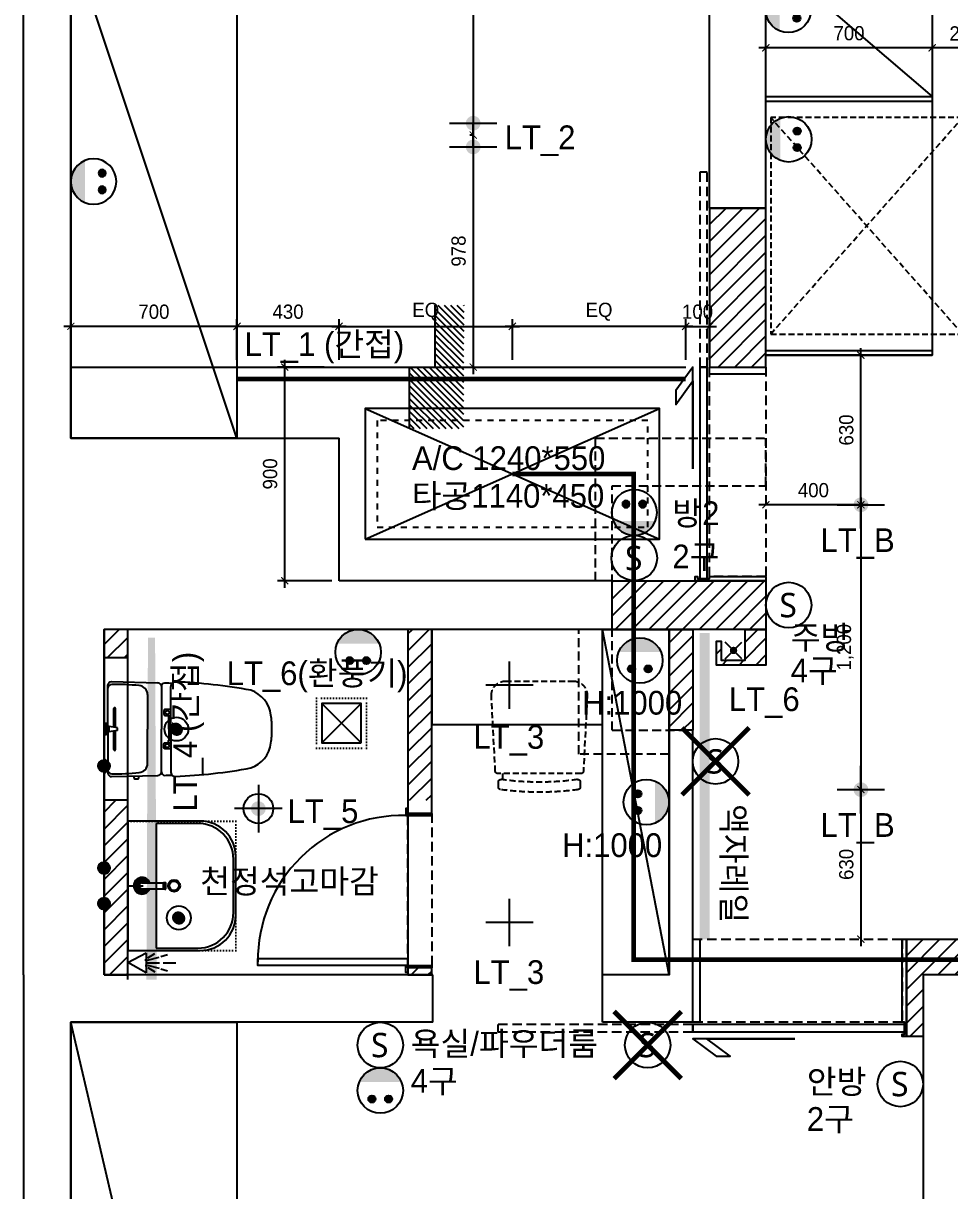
# Model space of a CAD drawing. Header units: inches. Extents: x 4374 to 164780, y 597 to 50243.
# Drawn here: x 30442 to 34344, y 25511 to 30428 of the extents above; entities that cross this region are included whole.
import ezdxf
from ezdxf.enums import TextEntityAlignment as Align

# ---------------------------------------------------------------- set-up
doc = ezdxf.new("R2010")
doc.units = ezdxf.units.IN
doc.header["$LTSCALE"] = 50
doc.header["$MEASUREMENT"] = 0
doc.header["$PDSIZE"] = 700.071425
for name, pattern in [('DASHED', [0.75, 0.5, -0.25]), ('DH-HID2', [1.2, 0.8, -0.4]), ('DOT', [0.25, 0, -0.25]), ('HID', [2.5, 1.5, -1]), ('HID2', [1, 0.5, -0.5]), ('HIDDEN', [0.375, 0.25, -0.125])]:
    doc.linetypes.add(name, pattern=pattern)
for name, color, linetype in [('0-ELC TEXT', 7, 'Continuous'), ('03-WAL NEW', 3, 'Continuous'), ('06-FUR', 6, 'Continuous'), ('06-LIGHT', 4, 'Continuous'), ('07-DIM WAL', 5, 'Continuous'), ('3.기호.계단선', 30, 'Continuous'), ('_LIBR', 4, 'Continuous'), ('BATH', 4, 'Continuous'), ('CO-BATH', 6, 'Continuous'), ('CO-DOOR', 8, 'Continuous'), ('fin', 5, 'Continuous'), ('FUR', 8, 'DASHED'), ('HL', 6, 'HIDDEN'), ('Layer 1', 7, 'Continuous'), ('RC-LIGHT', 7, 'Continuous'), ('도면층2', 2, 'Continuous'), ('설비', 7, 'Continuous'), ('욕실설비', 3, 'Continuous')]:
    doc.layers.add(name, color=color, linetype=linetype)
doc.styles.add('HY 울릉도 L', font='')
doc.styles.get("Standard").update_dxf_attribs({"font": 'txt.shx', "bigfont": 'whgtxt.shx'})
doc.styles.add('코레일둥고', font='Korail_Round_Gothic_Medium.ttf')
doc.styles.get('HY 울릉도 L').set_extended_font_data('HY울릉도L')
doc.linetypes.add('ZIGZAG', pattern='A,0.0001,-0.2,[131,ltypeshp.shx,S=0.2,R=0,X=-0.2,Y=0],-0.4,[131,ltypeshp.shx,S=0.2,R=180,X=0.2,Y=0],-0.2', length=0.8001)
doc.dimstyles.new('30', dxfattribs={"dimscale": 30, "dimtxt": 2, "dimasz": 1, "dimexe": 1, "dimexo": 1, "dimgap": 1, "dimtad": 1, "dimdec": 0, "dimrnd": 0.05, "dimdsep": 46, "dimlunit": 6, "dimtxsty": 'HY 울릉도 L', "dimblk": 'ARCHTICK', "dimcen": 2.5, "dimdle": 1, "dimclrd": 133, "dimclre": 133, "dimclrt": 30, "dimadec": 0, "dimazin": 0, "dimtfac": 1, "dimtdec": 0, "dimtix": 1, "dimtmove": 2, "dimatfit": 3, "dimldrblk": 'ARCHTICK', "dimfxl": 0, "dimlwd": -1, "dimlwe": -1, "dimarcsym": 0})
pattern_1 = [(45, (21500, 9e-13), (-35.35534, 35.35534), [])]

# ---------------------------------------------------------------- blocks, each defined once
blk = doc.blocks.new('floor')
h = blk.add_hatch()
h.set_pattern_fill('ANSI31', color=10)
h.set_pattern_definition([(45, (-8995, -1380), (-0.08838834765, 0.08838834765), [])])
edge = h.paths.add_edge_path()
edge.add_arc((-40534.4, 6782.2), 25, 0, 360)
h = blk.add_hatch()
h.set_pattern_fill('ANSI31', color=10)
h.set_pattern_definition([(45, (-9300, -1535), (-0.08838834765, 0.08838834765), [])])
edge = h.paths.add_edge_path()
edge.add_arc((-40839.4, 6627.2), 25, 0, 360)
h = blk.add_hatch()
h.set_pattern_fill('ANSI31', color=10)
h.set_pattern_definition([(45, (-9300, -1965), (-0.08838834765, 0.08838834765), [])])
edge = h.paths.add_edge_path()
edge.add_arc((-40839.4, 6197.2), 25, 0, 360)
h = blk.add_hatch()
h.set_pattern_fill('ANSI31', color=10)
h.set_pattern_definition([(45, (-9300, -2115), (-0.08838834765, 0.08838834765), [])])
edge = h.paths.add_edge_path()
edge.add_arc((-40839.4, 6047.2), 25, 0, 360)
h = blk.add_hatch()
h.set_pattern_fill('ANSI31', color=10)
h.set_pattern_definition([(45, (-8985, -2175), (-0.08838834765, 0.08838834765), [])])
edge = h.paths.add_edge_path()
edge.add_arc((-40524.4, 5987.2), 25, 0, 360)
at = {"color": 10}
for centre, radius in [((-40534.4, 6782.2), 50), ((-40839.4, 6627.2), 25), ((-40839.4, 6197.2), 25), ((-40839.4, 6047.2), 25), ((-40524.4, 5987.2), 50)]:
    blk.add_circle(centre, radius, dxfattribs=at)
at = {"layer": 'Layer 1'}
blk.add_line((-39559.4, 7202.2), (-39559.4, 5747.2), dxfattribs=at)
at = {"layer": '도면층2'}
for p, q in [((-41179.4, 5747.2), (-41179.4, 11817.2)), ((-40979.4, 11617.2), (-40979.4, 8007.2)), ((-38289.4, 8977.2), (-38289.4, 11617.2)), ((-38051.4, 8977.2), (-38051.4, 11617.2)), ((-38289.4, 8977.2), (-38051.4, 8977.2)), ((-38289.4, 8977.2), (-38051.4, 8977.2)), ((-40979.4, 8007.2), (-39849.4, 8007.2)), ((-39849.4, 7407.2), (-39849.4, 8007.2)), ((-38699.4, 7407.2), (-39849.4, 7407.2)), ((-38699.4, 7202.2), (-38699.4, 7407.2)), ((-38699.4, 7202.2), (-40839.4, 7202.2)), ((-40839.4, 5747.2), (-40839.4, 7202.2)), ((-38459.4, 5747.2), (-38459.4, 6777.2)), ((-38359.4, 5547.2), (-38359.4, 6777.2)), ((-41179.4, 5747.2), (-41179.4, 1147.2)), ((-39454.4, 5747.2), (-40839.4, 5747.2)), ((-39454.4, 5547.2), (-39454.4, 5747.2)), ((-38459.4, 5747.2), (-38739.4, 5747.2)), ((-38739.4, 5547.2), (-38739.4, 5747.2)), ((-37389.4, 5747.2), (-37389.4, 2557.2)), ((-37189.4, 5747.2), (-37389.4, 5747.2)), ((-39454.4, 5547.2), (-40979.4, 5547.2)), ((-40979.4, 5547.2), (-40979.4, 2557.2)), ((-38359.4, 5547.2), (-38739.4, 5547.2))]:
    blk.add_line(p, q, dxfattribs=at)
at = {"layer": '도면층2', "color": 8, "linetype": 'HIDDEN', "ltscale": 3}
for p, q in [((-38769.4, 7407.2), (-38769.4, 8007.2)), ((-38769.4, 8007.2), (-38051.4, 8007.2)), ((-38051.4, 7807.2), (-38051.4, 8007.2)), ((-38699.4, 6777.2), (-38699.4, 7807.2)), ((-38699.4, 7807.2), (-38051.4, 7807.2)), ((-38839.4, 6677.2), (-38839.4, 7202.2)), ((-38699.4, 6777.2), (-38359.4, 6777.2)), ((-38459.4, 6677.2), (-38839.4, 6677.2))]:
    blk.add_line(p, q, dxfattribs=at)
blk = doc.blocks.new('ggetg')
at = {"layer": 'FUR'}
blk.add_line((-181607.8, -178117.2), (-181607.8, -178142.9), dxfattribs=at)
for points in [[(-181587.3, -178117.2, 0.399285), (-181577.3, -178107.8), (-181561, -177790.3, 0.429301), (-181620.9, -177727.2), (-181904.6, -177727.2, 0.429301), (-181964.5, -177790.3), (-181948.2, -178107.8, 0.399285), (-181938.3, -178117.2)], [(-181923.9, -178142, 0.455835), (-181935.3, -178151.9), (-181935.3, -178174.5, 0.37479), (-181926.7, -178184.4, 0.068331), (-181598.8, -178184.4, 0.37479), (-181590.2, -178174.5), (-181590.2, -178151.9, 0.455835), (-181601.6, -178142, -0.070108)]]:
    blk.add_lwpolyline(points, format="xyb", close=True, dxfattribs=at)
blk = doc.blocks.new('ghehrth')
at = {"layer": '06-LIGHT'}
h = blk.add_hatch(color=256, dxfattribs=at)
h.dxf.hatch_style = 1
edge = h.paths.add_edge_path()
edge.add_arc((74745, 23106.8), 31.2, 270, 630)
at = {"color": 1, "linetype": 'Continuous'}
for p, q in [((74745, 23006.8), (74745, 23206.8)), ((74645, 23106.8), (74845, 23106.8))]:
    blk.add_line(p, q, dxfattribs=at)
blk = doc.blocks.new('FFFR')
at = {"layer": '03-WAL NEW'}
h = blk.add_hatch(dxfattribs=at)
h.set_pattern_fill('_USER', color=8, scale=50, angle=45, pattern_type=0)
h.set_pattern_definition(pattern_1)
h.paths.add_polyline_path([(8219.5, 15316.7), (7981.5, 15316.7), (7981.5, 14646.7), (8219.5, 14646.7)])
h = blk.add_hatch(dxfattribs=at)
h.set_pattern_fill('_USER', color=8, scale=50, angle=45, pattern_type=0)
h.set_pattern_definition([(45, (21500, 35), (-35.35534, 35.35534), [])])
h.paths.add_polyline_path([(8219.5, 13746.7), (8219.5, 13541.7), (7571.5, 13541.7), (7571.5, 13746.7), (7981.5, 13746.7)])
h.paths.add_polyline_path([(7911.5, 13116.7), (7811.5, 13116.7), (7811.5, 13541.7), (7911.5, 13541.7)])
h = blk.add_hatch(dxfattribs=at)
h.set_pattern_fill('_USER', color=8, scale=50, angle=45, pattern_type=0)
h.set_pattern_definition([(45, (0, 0), (-35.35534, 35.35534), [])])
h.paths.add_polyline_path([(5531.5, 12821.7), (5431.5, 12821.7), (5431.5, 12561.7, -0.414214), (5456.5, 12536.7, -0.414214), (5431.5, 12511.7), (5431.5, 12411.7, -0.414214), (5456.5, 12386.7, -0.414214), (5431.5, 12361.7), (5431.5, 12086.7), (5531.5, 12086.7)])
h.paths.add_polyline_path([(5531.5, 13541.7), (5431.5, 13541.7), (5431.5, 13421.7), (5531.5, 13421.7)])
h = blk.add_hatch(dxfattribs=at)
h.set_pattern_fill('_USER', color=8, scale=50, angle=45, pattern_type=0)
h.set_pattern_definition([(45, (21565, 35), (-35.35534, 35.35534), [])])
h.paths.add_polyline_path([(6711.5, 13541.7), (6711.5, 12821.7), (6811.5, 12821.7), (6811.5, 13541.7)])
h = blk.add_hatch(dxfattribs=at)
h.set_pattern_fill('_USER', color=8, scale=50, angle=45, pattern_type=0)
h.set_pattern_definition(pattern_1)
h.paths.add_polyline_path([(8219.5, 13541.7), (8219.5, 13391.7), (8011.5, 13391.7), (8011.5, 13491.7), (8031.5, 13491.7), (8031.5, 13411.7), (8131.5, 13411.7), (8131.5, 13541.7)])
h = blk.add_hatch(dxfattribs=at)
h.set_pattern_fill('_USER', color=8, scale=50, angle=45, pattern_type=0)
h.set_pattern_definition([(45, (21500, 120), (-35.35534, 35.35534), [])])
h.paths.add_polyline_path([(9231.5, 9534.2), (9131.5, 9534.2), (9131.5, 10534.2), (9231.5, 10534.2), (9231.5, 12236.7), (8811.5, 12236.7), (8811.5, 11826.7), (8881.5, 11826.7), (8881.5, 12086.7), (9081.5, 12086.7), (9081.5, 8596.7), (9231.5, 8596.7)])
h = blk.add_hatch(dxfattribs=at)
h.set_pattern_fill('_USER', color=8, scale=50, angle=45, pattern_type=0)
h.set_pattern_definition([(45, (21565, 9e-13), (-35.35534, 35.35534), [])])
h.paths.add_polyline_path([(6711.5, 12086.7), (6811.5, 12086.7), (6811.5, 12116.7), (6711.5, 12116.7)])
at = {"color": 8}
blk.add_line((5531.5, 12461.7), (5596.5, 12461.7), dxfattribs=at)
at = {"layer": '03-WAL NEW'}
for p, q in [((5531.5, 13421.7), (5431.5, 13421.7)), ((5531.5, 12821.7), (5431.5, 12821.7))]:
    blk.add_line(p, q, dxfattribs=at)
for points in [[(8219.5, 15316.7), (7981.5, 15316.7), (7981.5, 14646.7), (8219.5, 14646.7)], [(5431.5, 12086.7), (5531.5, 12086.7), (5531.5, 13541.7), (5431.5, 13541.7)], [(7911.5, 13116.7), (7811.5, 13116.7), (7811.5, 13541.7), (7911.5, 13541.7)]]:
    blk.add_lwpolyline(points, close=True, dxfattribs=at)
for points in [[(8219.5, 13746.7), (8219.5, 13541.7), (7571.5, 13541.7), (7571.5, 13746.7), (7981.5, 13746.7), (7981.5, 13746.7), (8219.5, 13746.7)], [(6711.5, 13541.7), (6711.5, 12766.7), (6811.5, 12766.7), (6811.5, 13541.7), (6711.5, 13541.7)], [(8219.5, 13541.7), (8219.5, 13391.7), (8011.5, 13391.7), (8011.5, 13491.7), (8031.5, 13491.7), (8031.5, 13411.7), (8131.5, 13411.7), (8131.5, 13541.7), (8219.5, 13541.7)], [(9081.5, 12086.7), (8881.5, 12086.7), (8881.5, 11826.7), (8811.5, 11826.7), (8811.5, 12236.7), (9231.5, 12236.7), (9231.5, 8596.7), (9081.5, 8596.7), (9081.5, 12086.7)], [(6711.5, 12086.7), (6811.5, 12086.7), (6811.5, 12116.7), (6711.5, 12116.7), (6711.5, 12086.7)]]:
    blk.add_lwpolyline(points, dxfattribs=at)
at = {"layer": '06-FUR', "color": 8}
for p, q in [((8219.5, 16386.7), (8919.5, 15786.7)), ((8219.5, 15786.7), (8919.5, 15786.7)), ((8219.5, 15766.7), (8919.5, 15766.7)), ((8219.5, 14716.7), (8919.5, 14716.7)), ((8219.5, 14696.7), (8919.5, 14696.7))]:
    blk.add_line(p, q, dxfattribs=at)
for points in [[(5991.5, 14346.7), (5291.5, 14346.7), (5291.5, 16446.7), (5991.5, 16446.7), (5991.5, 14346.7), (5291.5, 16446.7)], [(8219.5, 16386.7), (8919.5, 16386.7), (8919.5, 14696.7), (8219.5, 14696.7), (8219.5, 16386.7)], [(7531.5, 13541.7), (6811.5, 13541.7), (6811.5, 13141.7), (7531.5, 13141.7), (7531.5, 13541.7)], [(7811.5, 12086.7), (7531.5, 12086.7), (7531.5, 13541.7), (7811.5, 13541.7), (7811.5, 12086.7), (7531.5, 13541.7)], [(5991.5, 8896.7), (5291.5, 8896.7), (5291.5, 11886.7), (5991.5, 11886.7), (5991.5, 8896.7), (5291.5, 11886.7)]]:
    blk.add_lwpolyline(points, dxfattribs=at)
at = {"layer": '_LIBR', "linetype": 'Continuous'}
for points in [[(6711.5, 12757.7), (6711.5, 12787.7), (6702.5, 12787.7), (6702.5, 12757.7), (6711.5, 12757.7)], [(6711.5, 12125.7), (6079.5, 12125.7), (6079.5, 12155.7), (6711.5, 12155.7), (6711.5, 12125.7)], [(6711.5, 12125.7), (6711.5, 12095.7), (6702.5, 12095.7), (6702.5, 12125.7), (6711.5, 12125.7)]]:
    blk.add_lwpolyline(points, dxfattribs=at)
for points in [[(6711.5, 12766.7), (6711.5, 12757.7), (6811.5, 12757.7), (6811.5, 12766.7)], [(6711.5, 12116.7), (6711.5, 12125.7), (6811.5, 12125.7), (6811.5, 12116.7)]]:
    blk.add_lwpolyline(points, close=True, dxfattribs=at)
blk.add_arc((6689.1, 12148.2), 609.6, 88.7406, 180.7049, dxfattribs=at)
at = {"layer": 'BATH', "color": 8}
for p, q in [((5531.5, 12139), (5609.1, 12178.8)), ((5609.1, 12178.8), (5609.1, 12094.7)), ((5615, 12148.1), (5663.2, 12160.5)), ((5615.6, 12157.9), (5645.6, 12176.8)), ((5670.4, 12163.8), (5699.1, 12172.3)), ((5609.1, 12094.7), (5531.5, 12139)), ((5613, 12137.7), (5665.7, 12137.7)), ((5615, 12127.3), (5663.2, 12114.9)), ((5615.6, 12117.5), (5645.6, 12098.6)), ((5670.4, 12111.6), (5699.1, 12103.1)), ((5680.2, 12137.7), (5733.6, 12137.7))]:
    blk.add_line(p, q, dxfattribs=at)
at = {"layer": 'CO-BATH', "color": 8}
for p, q in [((5836.5, 12734.2), (5531.5, 12734.2)), ((5531.5, 12734.2), (5531.5, 12189.2)), ((5826.5, 12724.2), (5651.5, 12724.2)), ((5651.5, 12724.2), (5651.5, 12199.2)), ((5976.5, 12349.2), (5976.5, 12574.2)), ((5986.5, 12339.2), (5986.5, 12584.2)), ((5591.5, 12474.2), (5682, 12474.2)), ((5591.5, 12449.2), (5682, 12449.2)), ((5682, 12475.2), (5687, 12475.2)), ((5682, 12448.2), (5682, 12475.2)), ((5682, 12448.2), (5687, 12448.2)), ((5687, 12476.2), (5692, 12476.2)), ((5687, 12447.2), (5687, 12476.2)), ((5687, 12447.2), (5692, 12447.2)), ((5692, 12447.2), (5692, 12476.2)), ((5651.5, 12199.2), (5826.5, 12199.2)), ((5531.5, 12189.2), (5836.5, 12189.2))]:
    blk.add_line(p, q, dxfattribs=at)
at = {"layer": 'CO-BATH', "color": 8, "linetype": 'DOT'}
blk.add_lwpolyline([(5986.5, 12189.2), (5986.5, 12734.2), (5531.5, 12734.2), (5531.5, 12189.2)], close=True, dxfattribs=at)
at = {"layer": 'CO-BATH', "color": 8}
for radius in [25, 20]:
    blk.add_circle((5726.5, 12461.7), radius, dxfattribs=at)
for centre, radius, start, end in [((5826.5, 12574.2), 150, 0, 90), ((5836.5, 12584.2), 150, 0, 90), ((5591.5, 12461.7), 35, 20.9248, 339.0751), ((5591.5, 12461.7), 30, 24.6243, 335.3757), ((5591.5, 12461.7), 25, 30, 330), ((5591.5, 12461.7), 18, 43.9829, 316.017), ((5591.5, 12461.7), 12.5, 90, 270), ((5826.5, 12349.2), 150, 270, 0), ((5836.5, 12339.2), 150, 270, 0)]:
    blk.add_arc(centre, radius, start, end, dxfattribs=at)
at = {"layer": 'CO-DOOR', "color": 8, "linetype": 'DH-HID2'}
for points in [[(7971.5, 14646.7), (7971.5, 15467.7), (7941.5, 15467.7), (7941.5, 14646.7)], [(7911.5, 11876.7), (7090.5, 11876.7), (7090.5, 11846.7), (7911.5, 11846.7)]]:
    blk.add_lwpolyline(points, close=True, dxfattribs=at)
at = {"layer": 'CO-DOOR', "color": 1}
for points in [[(7911.5, 14217.5), (7911.5, 14646.7), (7839.3, 14548), (7839.3, 14489.7), (7911.5, 14588.3), (7911.5, 14217.5)], [(8340.7, 11816.7), (7911.5, 11816.7), (8010.2, 11744.4), (8068.5, 11744.4), (7969.9, 11816.7), (8340.7, 11816.7)]]:
    blk.add_lwpolyline(points, close=True, dxfattribs=at)
at = {"layer": 'CO-DOOR'}
for points in [[(7971.5, 13755.7), (7971.5, 14646.7), (7941.5, 14646.7), (7941.5, 13755.7)], [(8802.5, 11876.7), (7911.5, 11876.7), (7911.5, 11846.7), (8802.5, 11846.7)]]:
    blk.add_lwpolyline(points, close=True, dxfattribs=at)
at = {"layer": 'CO-DOOR', "color": 251, "linetype": 'DH-HID2'}
for points in [[(7981.5, 13764.7), (7981.5, 14646.7), (8219.5, 14646.7), (8219.5, 13764.7)], [(6811.5, 12766.7), (6811.5, 12116.7), (6711.5, 12116.7), (6711.5, 12766.7)], [(8793.5, 11886.7), (7911.5, 11886.7), (7911.5, 12236.7), (8793.5, 12236.7)]]:
    blk.add_lwpolyline(points, close=True, dxfattribs=at)
at = {"layer": 'CO-DOOR', "color": 7}
for points in [[(7981.5, 14646.7), (8219.5, 14646.7), (8219.5, 14616.7), (7981.5, 14616.7), (7981.5, 14646.7)], [(7921.5, 13746.7), (7921.5, 13764.7), (7931.5, 13764.7), (7931.5, 13755.7), (7981.5, 13755.7), (7981.5, 13764.7), (8219.5, 13764.7), (8219.5, 13746.7), (7921.5, 13746.7)], [(7911.5, 11886.7), (7911.5, 12236.7), (7941.5, 12236.7), (7941.5, 11886.7), (7911.5, 11886.7)], [(8811.5, 11826.7), (8793.5, 11826.7), (8793.5, 11836.7), (8802.5, 11836.7), (8802.5, 11886.7), (8793.5, 11886.7), (8793.5, 12236.7), (8811.5, 12236.7), (8811.5, 11826.7)]]:
    blk.add_lwpolyline(points, dxfattribs=at)
at = {"layer": 'fin', "color": 8}
for p, q in [((5447.8, 13129.6), (5447.8, 13294.2)), ((5672.8, 13302), (5672.8, 13121.7)), ((5712.1, 13121.7), (5712.1, 13300.9)), ((5615, 13266.9), (5615, 13121.7)), ((5447.8, 13113.7), (5447.8, 12949.1)), ((5615, 12976.4), (5615, 13121.7)), ((5672.8, 12941.3), (5672.8, 13121.7)), ((5712.1, 13121.7), (5712.1, 12942.4)), ((5446.4, 12965.9), (5446.4, 12978.4)), ((5446.4, 12965.9), (5446.4, 12953.4))]:
    blk.add_line(p, q, dxfattribs=at)
for points in [[(5447.8, 13294.2), (5447.8, 13306.7, -0.421209), (5463.2, 13321.7), (5658.2, 13317, -0.001659)], [(5672.8, 13302, -0.371724), (5687.5, 13316.4, -0.003515), (5718.4, 13315.6, -0.320541)], [(5447.8, 12949.1), (5447.8, 12936.7, 0.421209), (5463.2, 12921.7), (5658.2, 12926.3, 0.001659)], [(5672.8, 12941.3, 0.371724), (5687.5, 12926.9, 0.003515), (5718.4, 12927.7, 0.320541)]]:
    blk.add_lwpolyline(points, format="xyb", dxfattribs=at)
for centre, radius, start, end in [((5463.8, 13294.2), 16, 90.6884, 180), ((5475.6, 12310.3), 1000, 84.0563, 90.6884), ((5575, 13265.2), 40, 2.4871, 84.0563), ((5657.8, 13302), 15, 0, 88.6349), ((5732.1, 13300.9), 20, 87.6667, 180), ((5643.1, 11116.9), 2205.9, 79.3919, 87.6667), ((6009.8, 13165.9), 125.5, 6.5759, 71.7036), ((5732.8, 13121.7), 405.9, 0, 8.3007), ((5732.8, 13121.7), 405.9, 351.6993, 0), ((6009.8, 13077.4), 125.5, 288.2964, 353.4241), ((5431.4, 12978.4), 15, 0, 90), ((5431.4, 12953.4), 15, 270, 0), ((5463.8, 12949.1), 16, 180, 269.3116), ((5475.6, 13933), 1000, 269.3116, 275.9437), ((5575, 12978.2), 40, 275.9437, 357.5129), ((5657.8, 12941.3), 15, 271.3651, 0), ((5732.1, 12942.4), 20, 180, 272.3333), ((5643.1, 15126.4), 2205.9, 272.3333, 280.6081)]:
    blk.add_arc(centre, radius, start, end, dxfattribs=at)
at = {"layer": 'FUR'}
for p, q in [((9048.5, 14785.7), (8239.5, 15697.7)), ((8239.5, 14785.7), (9048.5, 15697.7))]:
    blk.add_line(p, q, dxfattribs=at)
blk.add_lwpolyline([(9161.5, 14785.7), (9161.5, 15697.7), (8239.5, 15697.7), (8239.5, 14785.7)], close=True, dxfattribs=at)
at = {"layer": 'HL', "color": 8, "linetype": 'Continuous'}
for p, q in [((5472.4, 13130.2), (5472.4, 13208.2)), ((5479.4, 13129.1), (5479.4, 13208.2)), ((5441.4, 13145.7), (5431.4, 13145.7)), ((5441.4, 13097.7), (5441.4, 13145.7)), ((5446.2, 13128.6), (5441.4, 13134)), ((5453.2, 13133), (5446.2, 13128.6)), ((5487.5, 13127.6), (5453.2, 13133)), ((5453.2, 13110.3), (5453.2, 13133)), ((5705, 13121.7), (5705, 13168)), ((5441.4, 13097.7), (5431.4, 13097.7)), ((5446.2, 13114.7), (5441.4, 13109.3)), ((5446.2, 13114.7), (5446.2, 13128.6)), ((5453.2, 13110.3), (5446.2, 13114.7)), ((5487.5, 13115.7), (5453.2, 13110.3)), ((5472.4, 13035.2), (5472.4, 13113.1)), ((5479.4, 13035.2), (5479.4, 13114.2)), ((5487.5, 13115.7), (5487.5, 13127.6)), ((5705, 13121.7), (5705, 13075.3)), ((5557.8, 12916.7), (5557.8, 12923.9)), ((5561.8, 12912.7), (5573.9, 12912.7)), ((5577.9, 12916.7), (5577.9, 12924.4))]:
    blk.add_line(p, q, dxfattribs=at)
for points in [[(5712.1, 13204.2), (5687.9, 13204.2, 0.414214), (5683.9, 13200.2), (5683.9, 13183.7, 0.414214), (5687.9, 13179.7), (5703.4, 13179.7), (5712.1, 13179.7)], [(5703.4, 13179.7), (5703.4, 13170, 0.414214), (5705.4, 13168), (5712.1, 13168)], [(5712.1, 13039.1), (5687.9, 13039.1, -0.414214), (5683.9, 13043.1), (5683.9, 13059.6, -0.414214), (5687.9, 13063.6), (5703.4, 13063.6), (5712.1, 13063.6)], [(5703.4, 13063.6), (5703.4, 13073.3, -0.414214), (5705.4, 13075.3), (5712.1, 13075.3)]]:
    blk.add_lwpolyline(points, format="xyb", dxfattribs=at)
for centre in [(5697.8, 13191.7), (5697.8, 13051.7)]:
    blk.add_circle(centre, 8, dxfattribs=at)
for centre, radius, start, end in [((5475.9, 13208.2), 3.5, 0, 180), ((5475.9, 13035.2), 3.5, 180, 0), ((5561.8, 12916.7), 4, 180, 270), ((5573.9, 12916.7), 4, 270, 0)]:
    blk.add_arc(centre, radius, start, end, dxfattribs=at)
at = {"layer": '욕실설비', "color": 8}
for p, q in [((5603.8, 12150.4), (5606.5, 12150.4)), ((5605.3, 12125.4), (5606.5, 12125.4))]:
    blk.add_line(p, q, dxfattribs=at)
at = {"layer": '06-FUR', "color": 8}
blk.add_blockref('floor', (46270.9, 6339.5), dxfattribs=at)
at = {"layer": '06-LIGHT', "xscale": 0.5, "yscale": 0.5, "zscale": 0.5, "rotation": 45}
blk.add_blockref('ghehrth', (-10173.8, -21142.7), dxfattribs=at)
at = {"layer": 'FUR', "color": 8, "xscale": -1}
blk.add_blockref('ggetg', (-174497.7, 191051.5), dxfattribs=at)
blk = doc.blocks.new('hallogen')
h = blk.add_hatch(color=256)
h.dxf.hatch_style = 1
edge = h.paths.add_edge_path()
edge.add_arc((48591.7, 60854.3), 31.2, 0, 360, ccw=False)
at = {"color": 1, "linetype": 'Continuous'}
for p, q in [((48591.7, 60954.3), (48591.7, 60754.3)), ((48691.7, 60854.3), (48491.7, 60854.3))]:
    blk.add_line(p, q, dxfattribs=at)
at = {"color": 4, "linetype": 'Continuous'}
blk.add_circle((48591.7, 60854.3), 62.5, dxfattribs=at)
blk = doc.blocks.new('HEY')
at = {"layer": '06-LIGHT', "color": 1}
blk.add_lwpolyline([(66128.5, 14166.8), (66128.5, 14066.8), (66128.5, 14116.8), (66114.3, 14116.8)], dxfattribs=at)
at = {"layer": '06-LIGHT'}
for p in [(-8616.6, -8940), (-8616.6, -9040)]:
    blk.add_blockref('ghehrth', p, dxfattribs=at)
blk = doc.blocks.new('_ArchTick')
at = {"color": 0, "linetype": 'ByBlock', "const_width": 0.15}
blk.add_lwpolyline([(-0.5, -0.5), (0.5, 0.5)], dxfattribs=at)
blk = doc.blocks.new('*D69')
at = {"layer": '07-DIM WAL', "color": 133}
for p, q in [((31709.4, 28980.1), (31513, 28980.1)), ((31543, 28050.1), (31543, 29010.1)), ((31741.9, 28080.1), (31513, 28080.1))]:
    blk.add_line(p, q, dxfattribs=at)
at = {"layer": 'Defpoints', "color": 0}
for p in [(31543, 28980.1), (31739.4, 28980.1), (31771.9, 28080.1)]:
    blk.add_point(p, dxfattribs=at)
at = {"layer": '07-DIM WAL', "color": 133, "xscale": 30, "yscale": 30, "zscale": 30}
for p, rotation in [((31543, 28980.1), 90), ((31543, 28080.1), 270)]:
    blk.add_blockref('_ArchTick', p, dxfattribs=dict(at, rotation=rotation))
at = {"layer": '07-DIM WAL', "color": 30, "insert": (31481.7, 28530.1), "char_height": 60, "attachment_point": 5, "rotation": 90, "style": 'HY 울릉도 L'}
blk.add_mtext('900', dxfattribs=at)
blk = doc.blocks.new('swich')
at = {"layer": '설비', "color": 140}
blk.add_circle((372828.6, -86554.1), 84, dxfattribs=at)
at = {"layer": '설비', "color": 140, "insert": (372858.7, -86509.1), "char_height": 90, "attachment_point": 3}
blk.add_mtext_dynamic_manual_height_columns('{\\fMalgun Gothic|b0|i0|c129|p50;S}', width=143.497, gutter_width=1, heights=[0], dxfattribs=at)
blk = doc.blocks.new('*D187')
at = {"layer": '07-DIM WAL', "color": 133}
blk.add_line((32336.9, 31287.6), (32336.9, 29927.6), dxfattribs=at)
at = {"layer": 'Defpoints', "color": 0}
for p in [(32336.9, 31257.6), (32336.9, 29957.6), (32336.9, 29957.6)]:
    blk.add_point(p, dxfattribs=at)
at = {"layer": '07-DIM WAL', "color": 133, "xscale": 30, "yscale": 30, "zscale": 30}
for p, rotation in [((32336.9, 31257.6), 90), ((32336.9, 29957.6), 270)]:
    blk.add_blockref('_ArchTick', p, dxfattribs=dict(at, rotation=rotation))
at = {"layer": '07-DIM WAL', "color": 30, "insert": (32271, 30607.6), "char_height": 60, "attachment_point": 5, "rotation": 90, "style": 'HY 울릉도 L'}
blk.add_mtext('1,300', dxfattribs=at)
blk = doc.blocks.new('egoo')
at = {"layer": '설비'}
h = blk.add_hatch(color=140, dxfattribs=at)
edge = h.paths.add_edge_path()
edge.add_arc((1015645.3, 443433.7), 22.3, 0, 360)
h = blk.add_hatch(color=140, dxfattribs=at)
edge = h.paths.add_edge_path()
edge.add_arc((1015747.7, 443433.7), 22.3, 0, 360)
h = blk.add_hatch(color=140, dxfattribs=at)
edge = h.paths.add_edge_path()
edge.add_line((1015826.3, 443329.1), (1015566.6, 443329.1))
edge.add_ellipse((1015696.5, 443381.5), major_axis=(99, 99), ratio=1, start_angle=156.95778, end_angle=293.04222)
at = {"layer": '설비', "color": 140}
for centre, radius in [((1015696.5, 443381.5), 140), ((1015645.3, 443433.7), 22.3), ((1015747.7, 443433.7), 22.3)]:
    blk.add_circle(centre, radius, dxfattribs=at)
blk = doc.blocks.new('redcon')
at = {"layer": '설비'}
h = blk.add_hatch(color=10, dxfattribs=at)
edge = h.paths.add_edge_path()
edge.add_line((9979.6, 15606.7), (9801.8, 15606.7))
edge.add_ellipse((9890.7, 15570.8), major_axis=(67.8, -67.8), ratio=1, start_angle=66.9578, end_angle=203.0422, ccw=False)
h = blk.add_hatch(color=10, dxfattribs=at)
edge = h.paths.add_edge_path()
edge.add_arc((9855.7, 15535), 15.3, 0, 360)
h = blk.add_hatch(color=10, dxfattribs=at)
edge = h.paths.add_edge_path()
edge.add_arc((9925.7, 15535), 15.3, 0, 360)
at = {"layer": '설비', "color": 10}
for centre, radius in [((9890.7, 15570.8), 95.8), ((9855.7, 15535), 15.3), ((9925.7, 15535), 15.3)]:
    blk.add_circle(centre, radius, dxfattribs=at)
blk = doc.blocks.new('redsw')
at = {"layer": '설비', "color": 10}
blk.add_circle((7664.9, 13842.4), 95.8, dxfattribs=at)
at = {"layer": '설비', "color": 10, "insert": (7699.3, 13893.7), "char_height": 102.679, "attachment_point": 3}
blk.add_mtext_dynamic_manual_height_columns('{\\fMalgun Gothic|b0|i0|c129|p50;S}', width=163.712, gutter_width=1.14, heights=[0], dxfattribs=at)
blk = doc.blocks.new('*D312')
at = {"layer": '07-DIM WAL', "color": 133}
for p, q in [((32501.9, 29010.1), (32501.9, 29181.8)), ((33231.9, 29010.1), (33231.9, 29181.8)), ((33261.9, 29151.8), (32471.9, 29151.8))]:
    blk.add_line(p, q, dxfattribs=at)
at = {"layer": 'Defpoints', "color": 0}
for p in [(32501.9, 29151.8), (32501.9, 28980.1), (33231.9, 28980.1)]:
    blk.add_point(p, dxfattribs=at)
at = {"layer": '07-DIM WAL', "color": 133, "xscale": 30, "yscale": 30, "zscale": 30, "rotation": 180}
blk.add_blockref('_ArchTick', (32501.9, 29151.8), dxfattribs=at)
at = {"layer": '07-DIM WAL', "color": 133, "xscale": 30, "yscale": 30, "zscale": 30}
blk.add_blockref('_ArchTick', (33231.9, 29151.8), dxfattribs=at)
at = {"layer": '07-DIM WAL', "color": 30, "insert": (32866.9, 29213.1), "char_height": 60, "attachment_point": 5, "style": 'HY 울릉도 L'}
blk.add_mtext('EQ', dxfattribs=at)
blk = doc.blocks.new('*D313')
at = {"layer": '07-DIM WAL', "color": 133}
for p, q in [((31771.9, 29010.1), (31771.9, 29181.8)), ((32501.9, 29010.1), (32501.9, 29181.8)), ((31741.9, 29151.8), (32531.9, 29151.8))]:
    blk.add_line(p, q, dxfattribs=at)
at = {"layer": 'Defpoints', "color": 0}
for p in [(32501.9, 29151.8), (31771.9, 28980.1), (32501.9, 28980.1)]:
    blk.add_point(p, dxfattribs=at)
at = {"layer": '07-DIM WAL', "color": 133, "xscale": 30, "yscale": 30, "zscale": 30, "rotation": 180}
blk.add_blockref('_ArchTick', (31771.9, 29151.8), dxfattribs=at)
at = {"layer": '07-DIM WAL', "color": 133, "xscale": 30, "yscale": 30, "zscale": 30}
blk.add_blockref('_ArchTick', (32501.9, 29151.8), dxfattribs=at)
at = {"layer": '07-DIM WAL', "color": 30, "insert": (32136.9, 29213.1), "char_height": 60, "attachment_point": 5, "style": 'HY 울릉도 L'}
blk.add_mtext('EQ', dxfattribs=at)
blk = doc.blocks.new('*D314')
at = {"layer": '07-DIM WAL', "color": 133}
for p, q in [((31341.9, 29010.1), (31341.9, 29181.8)), ((31771.9, 29010.1), (31771.9, 29181.8)), ((31801.9, 29151.8), (31311.9, 29151.8))]:
    blk.add_line(p, q, dxfattribs=at)
at = {"layer": 'Defpoints', "color": 0}
for p in [(31341.9, 29151.8), (31341.9, 28980.1), (31771.9, 28980.1)]:
    blk.add_point(p, dxfattribs=at)
at = {"layer": '07-DIM WAL', "color": 133, "xscale": 30, "yscale": 30, "zscale": 30, "rotation": 180}
blk.add_blockref('_ArchTick', (31341.9, 29151.8), dxfattribs=at)
at = {"layer": '07-DIM WAL', "color": 133, "xscale": 30, "yscale": 30, "zscale": 30}
blk.add_blockref('_ArchTick', (31771.9, 29151.8), dxfattribs=at)
at = {"layer": '07-DIM WAL', "color": 30, "insert": (31556.9, 29213.2), "char_height": 60, "attachment_point": 5, "style": 'HY 울릉도 L'}
blk.add_mtext('430', dxfattribs=at)
blk = doc.blocks.new('*D315')
at = {"layer": '07-DIM WAL', "color": 133}
for p, q in [((30641.9, 29010.1), (30641.9, 29181.8)), ((31341.9, 29010.1), (31341.9, 29181.8)), ((31371.9, 29151.8), (30611.9, 29151.8))]:
    blk.add_line(p, q, dxfattribs=at)
at = {"layer": 'Defpoints', "color": 0}
for p in [(30641.9, 29151.8), (30641.9, 28980.1), (31341.9, 28980.1)]:
    blk.add_point(p, dxfattribs=at)
at = {"layer": '07-DIM WAL', "color": 133, "xscale": 30, "yscale": 30, "zscale": 30, "rotation": 180}
blk.add_blockref('_ArchTick', (30641.9, 29151.8), dxfattribs=at)
at = {"layer": '07-DIM WAL', "color": 133, "xscale": 30, "yscale": 30, "zscale": 30}
blk.add_blockref('_ArchTick', (31341.9, 29151.8), dxfattribs=at)
at = {"layer": '07-DIM WAL', "color": 30, "insert": (30991.9, 29213.1), "char_height": 60, "attachment_point": 5, "style": 'HY 울릉도 L'}
blk.add_mtext('700', dxfattribs=at)
blk = doc.blocks.new('*D347')
at = {"color": 133}
blk.add_line((32336.9, 31287.6), (32336.9, 29927.6), dxfattribs=at)
at = {"layer": 'Defpoints', "color": 0}
for p in [(32336.9, 31257.6), (32336.9, 29957.6), (32336.9, 29957.6)]:
    blk.add_point(p, dxfattribs=at)
at = {"color": 133, "xscale": 30, "yscale": 30, "zscale": 30}
for p, rotation in [((32336.9, 31257.6), 90), ((32336.9, 29957.6), 270)]:
    blk.add_blockref('_ArchTick', p, dxfattribs=dict(at, rotation=rotation))
at = {"color": 30, "insert": (32271, 30607.6), "char_height": 60, "attachment_point": 5, "rotation": 90, "style": 'HY 울릉도 L'}
blk.add_mtext('1,300', dxfattribs=at)
blk = doc.blocks.new('*D352')
at = {"layer": '07-DIM WAL', "color": 133}
blk.add_line((32336.9, 29987.6), (32336.9, 28950.1), dxfattribs=at)
at = {"layer": 'Defpoints', "color": 0}
for p in [(32336.9, 29957.6), (32336.9, 28980.1), (32336.9, 28980.1)]:
    blk.add_point(p, dxfattribs=at)
at = {"layer": '07-DIM WAL', "color": 133, "xscale": 30, "yscale": 30, "zscale": 30}
for p, rotation in [((32336.9, 29957.6), 90), ((32336.9, 28980.1), 270)]:
    blk.add_blockref('_ArchTick', p, dxfattribs=dict(at, rotation=rotation))
at = {"layer": '07-DIM WAL', "color": 30, "insert": (32275.6, 29468.8), "char_height": 60, "attachment_point": 5, "rotation": 90, "style": 'HY 울릉도 L'}
blk.add_mtext('978', dxfattribs=at)
blk = doc.blocks.new('*D458')
at = {"layer": '07-DIM WAL', "color": 133}
for p, q in [((33231.9, 29010.1), (33231.9, 29181.8)), ((33331.9, 29010.1), (33331.9, 29181.8)), ((33231.9, 29151.8), (33201.9, 29151.8)), ((33231.9, 29151.8), (33331.9, 29151.8)), ((33331.9, 29151.8), (33361.9, 29151.8))]:
    blk.add_line(p, q, dxfattribs=at)
at = {"layer": 'Defpoints', "color": 0}
for p in [(33331.9, 29151.8), (33231.9, 28980.1), (33331.9, 28980.1)]:
    blk.add_point(p, dxfattribs=at)
at = {"layer": '07-DIM WAL', "color": 133, "xscale": 30, "yscale": 30, "zscale": 30}
blk.add_blockref('_ArchTick', (33231.9, 29151.8), dxfattribs=at)
at = {"layer": '07-DIM WAL', "color": 133, "xscale": 30, "yscale": 30, "zscale": 30, "rotation": 180}
blk.add_blockref('_ArchTick', (33331.9, 29151.8), dxfattribs=at)
at = {"layer": '07-DIM WAL', "color": 30, "insert": (33281.9, 29213.1), "char_height": 60, "attachment_point": 5, "style": 'HY 울릉도 L'}
blk.add_mtext('100', dxfattribs=at)
blk = doc.blocks.new('*D488')
at = {"layer": '06-FUR', "color": 133}
blk.add_line((34576.9, 30325.1), (34239.9, 30325.1), dxfattribs=at)
at = {"layer": 'Defpoints', "color": 0}
for p in [(34269.9, 30325.1), (34269.9, 30325.1), (34546.9, 30325.1)]:
    blk.add_point(p, dxfattribs=at)
at = {"layer": '06-FUR', "color": 133, "xscale": 30, "yscale": 30, "zscale": 30, "rotation": 180}
blk.add_blockref('_ArchTick', (34269.9, 30325.1), dxfattribs=at)
at = {"layer": '06-FUR', "color": 133, "xscale": 30, "yscale": 30, "zscale": 30}
blk.add_blockref('_ArchTick', (34546.9, 30325.1), dxfattribs=at)
at = {"layer": '06-FUR', "color": 30, "insert": (34408.4, 30385.8), "char_height": 60, "attachment_point": 5, "style": 'HY 울릉도 L'}
blk.add_mtext('277', dxfattribs=at)
blk = doc.blocks.new('*D489')
at = {"layer": '06-FUR', "color": 133}
blk.add_line((34299.9, 30325.1), (33539.9, 30325.1), dxfattribs=at)
at = {"layer": 'Defpoints', "color": 0}
for p in [(33569.9, 30325.1), (33569.9, 30325.1), (34269.9, 30325.1)]:
    blk.add_point(p, dxfattribs=at)
at = {"layer": '06-FUR', "color": 133, "xscale": 30, "yscale": 30, "zscale": 30, "rotation": 180}
blk.add_blockref('_ArchTick', (33569.9, 30325.1), dxfattribs=at)
at = {"layer": '06-FUR', "color": 133, "xscale": 30, "yscale": 30, "zscale": 30}
blk.add_blockref('_ArchTick', (34269.9, 30325.1), dxfattribs=at)
at = {"layer": '06-FUR', "color": 30, "insert": (33919.9, 30386.3), "char_height": 60, "attachment_point": 5, "style": 'HY 울릉도 L'}
blk.add_mtext('700', dxfattribs=at)
blk = doc.blocks.new('*D492')
at = {"layer": '06-FUR', "color": 133}
blk.add_line((33999.9, 28400.1), (33539.9, 28400.1), dxfattribs=at)
at = {"layer": 'Defpoints', "color": 0}
for p in [(33569.9, 28400.1), (33569.9, 28400.1), (33969.9, 28400.1)]:
    blk.add_point(p, dxfattribs=at)
at = {"layer": '06-FUR', "color": 133, "xscale": 30, "yscale": 30, "zscale": 30, "rotation": 180}
blk.add_blockref('_ArchTick', (33569.9, 28400.1), dxfattribs=at)
at = {"layer": '06-FUR', "color": 133, "xscale": 30, "yscale": 30, "zscale": 30}
blk.add_blockref('_ArchTick', (33969.9, 28400.1), dxfattribs=at)
at = {"layer": '06-FUR', "color": 30, "insert": (33769.9, 28461.3), "char_height": 60, "attachment_point": 5, "style": 'HY 울릉도 L'}
blk.add_mtext('400', dxfattribs=at)
blk = doc.blocks.new('*D493')
at = {"layer": '06-FUR', "color": 133}
blk.add_line((33969.9, 28430.1), (33969.9, 27170.1), dxfattribs=at)
at = {"layer": 'Defpoints', "color": 0}
for p in [(33969.9, 28400.1), (33969.9, 27200.1), (33969.9, 27200.1)]:
    blk.add_point(p, dxfattribs=at)
at = {"layer": '06-FUR', "color": 133, "xscale": 30, "yscale": 30, "zscale": 30}
for p, rotation in [((33969.9, 28400.1), 90), ((33969.9, 27200.1), 270)]:
    blk.add_blockref('_ArchTick', p, dxfattribs=dict(at, rotation=rotation))
at = {"layer": '06-FUR', "color": 30, "insert": (33904, 27800.1), "char_height": 60, "attachment_point": 5, "rotation": 90, "style": 'HY 울릉도 L'}
blk.add_mtext('1,200', dxfattribs=at)
blk = doc.blocks.new('*D500')
at = {"layer": '06-FUR', "color": 133}
blk.add_line((33969.9, 28370.1), (33969.9, 29060.1), dxfattribs=at)
at = {"layer": 'Defpoints', "color": 0}
for p in [(33969.9, 29030.1), (33969.9, 29030.1), (33969.9, 28400.1)]:
    blk.add_point(p, dxfattribs=at)
at = {"layer": '06-FUR', "color": 133, "xscale": 30, "yscale": 30, "zscale": 30}
for p, rotation in [((33969.9, 29030.1), 90), ((33969.9, 28400.1), 270)]:
    blk.add_blockref('_ArchTick', p, dxfattribs=dict(at, rotation=rotation))
at = {"layer": '06-FUR', "color": 30, "insert": (33908.6, 28715.1), "char_height": 60, "attachment_point": 5, "rotation": 90, "style": 'HY 울릉도 L'}
blk.add_mtext('630', dxfattribs=at)
blk = doc.blocks.new('*D501')
at = {"layer": '06-FUR', "color": 133}
blk.add_line((33969.9, 27230.1), (33969.9, 26540.1), dxfattribs=at)
at = {"layer": 'Defpoints', "color": 0}
for p in [(33969.9, 27200.1), (33969.9, 26570.1), (33969.9, 26570.1)]:
    blk.add_point(p, dxfattribs=at)
at = {"layer": '06-FUR', "color": 133, "xscale": 30, "yscale": 30, "zscale": 30}
for p, rotation in [((33969.9, 27200.1), 90), ((33969.9, 26570.1), 270)]:
    blk.add_blockref('_ArchTick', p, dxfattribs=dict(at, rotation=rotation))
at = {"layer": '06-FUR', "color": 30, "insert": (33908.6, 26885.1), "char_height": 60, "attachment_point": 5, "rotation": 90, "style": 'HY 울릉도 L'}
blk.add_mtext('630', dxfattribs=at)

msp = doc.modelspace()

# ---------------------------------------------------------------- hatches: boundary and pattern name
h = msp.add_hatch()
h.set_pattern_fill('ANSI31', color=8, scale=6, angle=630)
h.set_pattern_definition([(315, (225050.122, -140560.938), (13.4703842, 13.4703842), [])])
h.paths.add_polyline_path([(32069, 28719.8), (32069, 28980.1), (32177, 28980.1), (32177, 29240.3), (32297, 29240.3), (32297, 28719.8)])

# ---------------------------------------------------------------- linework, layer by layer
at = {"layer": '06-LIGHT'}
msp.add_line((30641.9, 28980.1), (33231.9, 28980.1), dxfattribs=at)
for points in [[(32069, 28719.8), (32069, 28980.1), (32177, 28980.1), (32177, 29240.3)], [(30881.9, 26400.1), (30881.9, 27840.1)]]:
    msp.add_lwpolyline(points, dxfattribs=at)
at = {"layer": '06-LIGHT', "color": 10, "linetype": 'HID', "const_width": 20}
msp.add_lwpolyline([(33231.9, 28930.1), (31341.9, 28930.1)], dxfattribs=at)
at = {"layer": '06-LIGHT', "color": 30, "linetype": 'ZIGZAG', "const_width": 43.2}
msp.add_lwpolyline([(33311.9, 27860.1), (33311.9, 26570.1)], dxfattribs=at)
at = {"layer": '06-LIGHT', "color": 10, "linetype": 'HID'}
msp.add_lwpolyline([(30981.9, 26400.1, 43.2, 30, 0), (30981.9, 27840.1, 43.2, 43.2, 0)], format="xyseb", dxfattribs=at)
at = {"layer": '07-DIM WAL', "color": 10, "const_width": 20}
for points in [[(33499.2, 27177.8), (33216.4, 27460.6)], [(33499.2, 27460.6), (33216.4, 27177.8)], [(33213.4, 25982.8), (32930.5, 26265.7)], [(33213.4, 26265.7), (32930.5, 25982.8)]]:
    msp.add_lwpolyline(points, dxfattribs=at)
at = {"layer": '3.기호.계단선'}
for p, q in [((31699.4, 27562.6), (31864.4, 27397.6)), ((31699.4, 27397.6), (31864.4, 27562.6))]:
    msp.add_line(p, q, dxfattribs=at)
at = {"layer": '3.기호.계단선', "linetype": 'HID2', "ltscale": 5, "const_width": 20}
msp.add_lwpolyline([(34533, 23633.4), (34533, 26484.3), (33012.8, 26484.3), (33012.8, 28530.1), (32501.9, 28530.1)], dxfattribs=at)
at = {"layer": '3.기호.계단선', "color": 8, "linetype": 'DOT'}
msp.add_lwpolyline([(31886.9, 27375.1), (31886.9, 27585.1), (31676.9, 27585.1), (31676.9, 27375.1)], close=True, dxfattribs=at)
at = {"layer": '3.기호.계단선'}
msp.add_lwpolyline([(31864.4, 27397.6), (31864.4, 27562.6), (31699.4, 27562.6), (31699.4, 27397.6)], close=True, dxfattribs=at)
at = {"layer": '설비', "color": 140}
for p, q in [((31881.9, 28255.1), (33121.9, 28805.1)), ((31881.9, 28805.1), (33121.9, 28255.1))]:
    msp.add_line(p, q, dxfattribs=at)
msp.add_lwpolyline([(31881.9, 28255.1), (33121.9, 28255.1), (33121.9, 28805.1), (31881.9, 28805.1)], close=True, dxfattribs=at)
at = {"layer": '설비', "color": 140, "linetype": 'HID2'}
msp.add_lwpolyline([(31931.9, 28305.1), (33071.9, 28305.1), (33071.9, 28755.1), (31931.9, 28755.1)], close=True, dxfattribs=at)

# ---------------------------------------------------------------- block references
at = {"layer": '06-LIGHT', "xscale": -1}
for name, p, rotation in [('HEY', (-33791.5, 44074.3), 180), ('ghehrth', (10863.2, -46344.9), 270), ('ghehrth', (10863.2, -47544.9), 270)]:
    msp.add_blockref(name, p, dxfattribs=dict(at, rotation=rotation))
at = {"layer": '06-LIGHT', "rotation": 90}
for p in [(55596.2, -47104.9), (55596.2, -48104.9)]:
    msp.add_blockref('ghehrth', p, dxfattribs=at)
at = {"layer": '06-LIGHT'}
msp.add_blockref('hallogen', (-17159.8, -33734.2), dxfattribs=at)
at = {"layer": '07-DIM WAL'}
msp.add_blockref('FFFR', (25350.4, 14333.4), dxfattribs=at)
at = {"layer": 'RC-LIGHT', "color": 140, "yscale": 0.6845238224412213, "zscale": 0.6845238224412213}
for p, xscale, rotation in [((-272767.4, -665506.7), -0.6845238224412213, 270), ((727120.4, 331284.4), 0.6845238224412213, 180), ((336571.3, -668120.9), 0.6845238224412213, 90.00000000000001), ((727214, 329437.7), 0.6845238224412213, 180)]:
    msp.add_blockref('egoo', p, dxfattribs=dict(at, xscale=xscale, rotation=rotation))
at = {"layer": '설비', "rotation": 90}
for p in [(49235.1, 20594.4), (49236.7, 20048.9)]:
    msp.add_blockref('redcon', p, dxfattribs=at)
at = {"layer": '설비', "xscale": -1, "rotation": 180}
msp.add_blockref('redcon', (23124.7, 43938.3), dxfattribs=at)
at = {"layer": '설비'}
for name, p in [('redsw', (25350.4, 14333.4)), ('redsw', (26000.8, 14135.2)), ('redcon', (23148, 12173.4)), ('redsw', (26471.2, 12117.5))]:
    msp.add_blockref(name, p, dxfattribs=at)
at = {"layer": '설비', "color": 140, "xscale": 1.140873015873041, "yscale": 1.140873015873041, "zscale": 1.140873015873041}
for p in [(-391992.4, 126066.4), (-393404.6, 124871.4), (-392278.2, 124871.4)]:
    msp.add_blockref('swich', p, dxfattribs=at)

# ---------------------------------------------------------------- texts
at = {"layer": '0-ELC TEXT', "style": '코레일둥고'}
msp.add_text('천정석고마감', height=100, dxfattribs=at).set_placement((31186.7, 26763.9))
at = {"layer": '3.기호.계단선', "style": '코레일둥고'}
msp.add_text('액자레일', height=100, rotation=270, dxfattribs=at).set_placement((33484.4, 27139.3), align=Align.TOP_LEFT)
at = {"layer": '설비', "color": 30, "style": '코레일둥고'}
for s, p in [('LT_2', (32469.4, 29998.1)), ('LT_1 (간접)', (31373.9, 29126.6)), ('LT_B', (33799.9, 28301.1)), ('LT_6(환풍기)', (31298.3, 27740.3)), ('LT_6', (33414, 27631)), ('LT_3', (32337.8, 27472.3)), ('LT_5', (31555.1, 27159.2)), ('LT_B', (33799.9, 27101.1)), ('LT_3', (32337.8, 26481.5))]:
    msp.add_text(s, height=100, dxfattribs=at).set_placement(p, align=Align.TOP_LEFT)
at = {"layer": '설비', "color": 140, "style": '코레일둥고'}
for s, p in [('A/C 1240*550', (32079, 28646.6)), ('타공1140*450', (32077.7, 28487.9)), ('욕실/파우더룸', (32073.7, 26179.9)), ('4구', (32073.7, 26022.9))]:
    msp.add_text(s, height=100, dxfattribs=at).set_placement(p, align=Align.TOP_LEFT)
at = {"layer": '설비', "color": 10, "style": '코레일둥고'}
for s, p in [('방2', (33175.7, 28414.3)), ('2구', (33175.7, 28232.3)), ('주방', (33674.5, 27891.2)), ('4구', (33674.5, 27752.3)), ('H:1000', (32795.4, 27616.1)), ('H:1000', (32711.3, 27016.2)), ('안방', (33742.2, 26019.7)), ('2구', (33742.2, 25862.7))]:
    msp.add_text(s, height=100, dxfattribs=at).set_placement(p, align=Align.TOP_LEFT)
at = {"layer": '설비', "color": 30, "style": '코레일둥고'}
msp.add_text('LT_4 (간접)', height=100, rotation=90, dxfattribs=at).set_placement((31073.3, 27108.1), align=Align.TOP_LEFT)

# ---------------------------------------------------------------- dimensions: what is measured, and where the dimension line sits
dim = msp.add_linear_dim(base=(32336.9, 29957.6), p1=(32336.9, 31257.6), p2=(32336.9, 29957.6), angle=90, dimstyle='30', override={"dimfxl": 1.25})
dim.commit()
dim.dimension.update_dxf_attribs({"geometry": '*D347', "text_midpoint": (32271, 30607.6)})
at = {"layer": '06-FUR'}
for base, p1, p2, picture, middle in [((33569.9, 30325.1), (34269.9, 30325.1), (33569.9, 30325.1), '*D489', (33919.9, 30386.3)), ((34269.9, 30325.1), (34546.9, 30325.1), (34269.9, 30325.1), '*D488', (34408.4, 30385.8)), ((33569.9, 28400.1), (33969.9, 28400.1), (33569.9, 28400.1), '*D492', (33769.9, 28461.3))]:
    dim = msp.add_linear_dim(base=base, p1=p1, p2=p2, dimstyle='30', override={"dimfxl": 1.25}, dxfattribs=at)
    dim.commit()
    dim.dimension.update_dxf_attribs({"geometry": picture, "text_midpoint": middle})
for base, p1, p2, picture, middle in [((33969.9, 29030.1), (33969.9, 28400.1), (33969.9, 29030.1), '*D500', (33908.6, 28715.1)), ((33969.9, 27200.1), (33969.9, 28400.1), (33969.9, 27200.1), '*D493', (33904, 27800.1)), ((33969.9, 26570.1), (33969.9, 27200.1), (33969.9, 26570.1), '*D501', (33908.6, 26885.1))]:
    dim = msp.add_linear_dim(base=base, p1=p1, p2=p2, angle=90, dimstyle='30', override={"dimfxl": 1.25}, dxfattribs=at)
    dim.commit()
    dim.dimension.update_dxf_attribs({"geometry": picture, "text_midpoint": middle})
at = {"layer": '07-DIM WAL'}
for base, p1, p2, picture, middle in [((32336.9, 29957.6), (32336.9, 31257.6), (32336.9, 29957.6), '*D187', (32271, 30607.6)), ((32336.949898, 28980.0627721), (32336.949898, 29957.5627721), (32336.949898, 28980.0627721), '*D352', (32275.6066145, 29468.8127721)), ((31543, 28980.1), (31771.9, 28080.1), (31739.4, 28980.1), '*D69', (31481.7, 28530.1))]:
    dim = msp.add_linear_dim(base=base, p1=p1, p2=p2, angle=90, dimstyle='30', override={"dimfxl": 1.25}, dxfattribs=at)
    dim.commit()
    dim.dimension.update_dxf_attribs({"geometry": picture, "text_midpoint": middle})
for base, p1, p2, picture, middle in [((30641.9, 29151.8), (31341.9, 28980.1), (30641.9, 28980.1), '*D315', (30991.9, 29213.1)), ((31341.9, 29151.8), (31771.9, 28980.1), (31341.9, 28980.1), '*D314', (31556.9, 29213.2)), ((33331.9, 29151.8), (33231.9, 28980.1), (33331.9, 28980.1), '*D458', (33281.9, 29213.1))]:
    dim = msp.add_linear_dim(base=base, p1=p1, p2=p2, dimstyle='30', override={"dimfxl": 1.25}, dxfattribs=at)
    dim.commit()
    dim.dimension.update_dxf_attribs({"geometry": picture, "text_midpoint": middle})
for p1, picture, middle in [((31771.9, 28980.1), '*D313', (32136.9, 29213.1)), ((33231.9, 28980.1), '*D312', (32866.9, 29213.1))]:
    dim = msp.add_linear_dim(base=(32501.9, 29151.8), p1=p1, p2=(32501.9, 28980.1), text='EQ', dimstyle='30', override={"dimfxl": 1.25}, dxfattribs=at)
    dim.commit()
    dim.dimension.update_dxf_attribs({"geometry": picture, "text_midpoint": middle})

doc.saveas('drawing.dxf')
